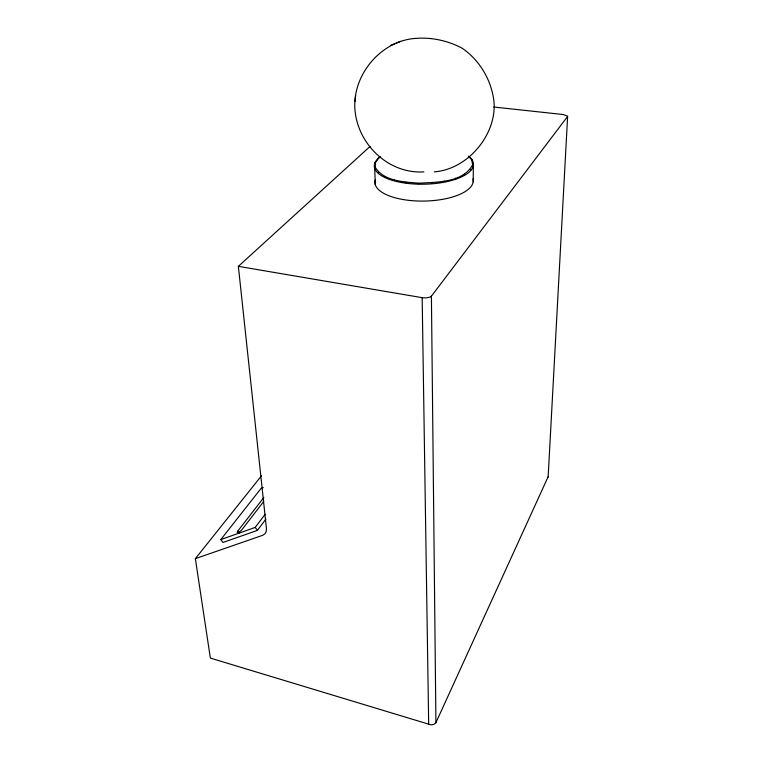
<?xml version="1.0" encoding="UTF-8"?>
<svg xmlns="http://www.w3.org/2000/svg" width="763" height="763" viewBox="0 0 763 763"><rect width="100%" height="100%" fill="white"/><g stroke="black" fill="none" stroke-linecap="round" stroke-linejoin="round"><path stroke-width="1.14" d="M468.339 156.11L471.753 159.896L472.631 164.779C462.96 182.891 436.665 182.052 418.839 183.215C403.923 181.785 384.476 181.565 375.396 167.602L375.434 162.7L378.725 157.951L380.508 156.73M434.29 171.856C466.594 169.5 494.929 136.997 494.205 104.674C492.803 82.337 480.385 60.43 461.825 48.031C448.072 40.849 432.487 37.292 416.97 38.312C381.862 39.781 352.62 74.068 354.89 108.842C357.218 143.768 388.167 174.164 423.913 171.885M473.184 181.918L473.346 165.457M548.235 476.541L435.921 722.675L433.785 724.449L430.961 724.85L210.359 658.087L195.366 558.65L261.547 475.711M418.782 183.816L418.839 183.215M548.139 477.113L567.634 116.157L563.189 114.526L493.718 107.02M354.967 101.517L355.615 95.585L355.482 96.51M405.782 182.805L406.002 182.223M394.147 180.488L394.519 179.944M384.714 177.064L385.201 176.558M378.133 172.781L378.696 172.343M374.795 167.984L375.396 167.602M378.171 158.208L378.725 157.951M374.843 163.015L375.434 162.7M263.283 487.567L261.06 488.415L220.803 539.594L222.968 542.474L257.408 530.371L265.934 519.069M220.803 539.594L255.204 527.405L265.19 514.243M195.366 558.65L262.644 535.321L264.847 533.814A14.65 9.747 37.5 0 0 266.115 531.697L266.497 528.912L238.361 266.344L422.168 297.675L426.04 297.913L430.084 297.122L431.419 296.168L567.529 116.548M263.674 501.52L241.938 529.675A3.176 0.925 -37.5 0 1 238.333 532.355A3.176 0.925 -37.5 0 1 237.713 531.182L263.884 497.428M238.361 266.344L370.084 146.429M390.751 45.332L395.081 43.605M396.216 43.119L400.689 41.336M471.753 159.896L472.354 160.173M472.631 164.779L473.251 165.123M470.161 169.682L470.752 170.092M464.409 174.26L464.934 174.727M455.711 178.17L456.131 178.695M444.667 181.108L444.943 181.67M237.713 531.182L239.115 533.06M255.204 527.405L257.408 530.371M432.058 182.834L432.173 183.425M374.709 168.327L375.32 184.76M422.168 297.675L428.682 724.459M431.419 296.168L435.921 722.675M473.041 178.847A49.185 19.561 -1.1 0 1 423.179 201.079A49.185 19.561 -1.1 0 1 375.358 179.658M469.188 156.615A49.576 19.104 -1.1 0 1 422.654 184.226A49.576 19.104 -1.1 0 1 379.612 157.226"/></g></svg>
